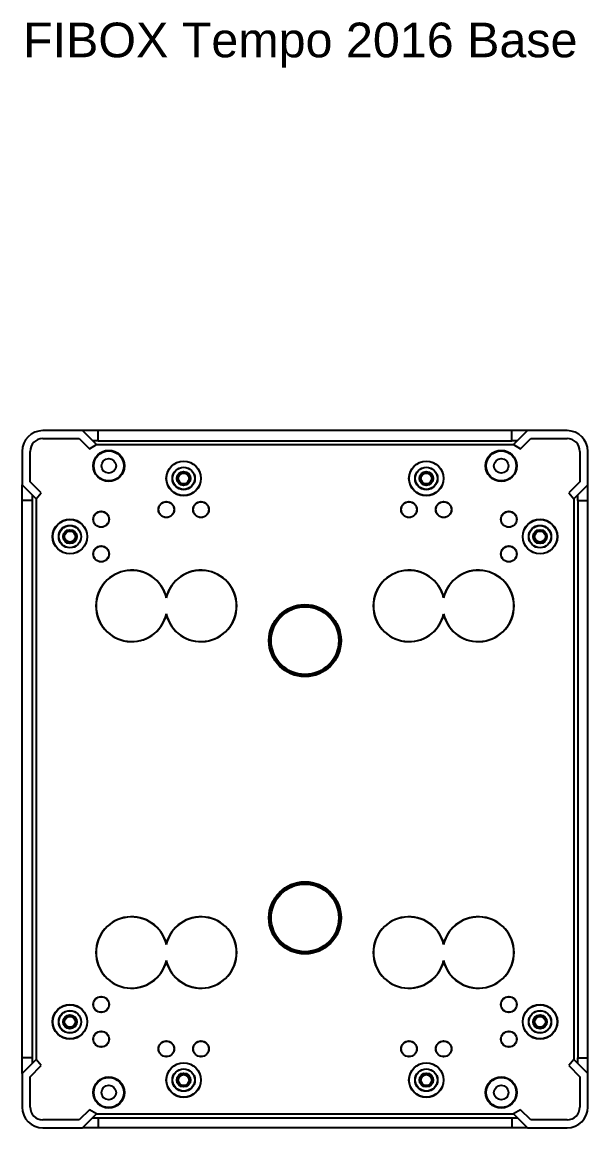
# Model space of a CAD drawing. Header units: millimetres. Extents: x 80 to 2579, y -119 to 749.
# Drawn here: x 1138.4 to 1301.6, y 420.8 to 739.8 of the extents above; entities that cross this region are included whole.
import ezdxf

# ---------------------------------------------------------------- set-up
doc = ezdxf.new("R2010")
doc.units = ezdxf.units.MM
doc.styles.get("Standard").update_dxf_attribs({"font": 'arial.ttf'})

msp = doc.modelspace()

# ---------------------------------------------------------------- linework, layer by layer
at = {"color": 7, "linetype": 'Continuous'}
for p, q in [((1155.83, 621.97), (1144.43, 621.97)), ((1144.43, 619.67), (1154.88, 619.67)), ((1154.88, 619.67), (1157.83, 616.72)), ((1159.85, 617.96), (1155.83, 621.97)), ((1160.33, 621.97), (1155.83, 621.97)), ((1160.33, 619.05), (1160.33, 621.97)), ((1279.73, 621.97), (1160.33, 621.97)), ((1160.33, 619.05), (1279.73, 619.05)), ((1279.73, 619.05), (1279.73, 621.97)), ((1284.23, 621.97), (1279.73, 621.97)), ((1284.23, 621.97), (1280.22, 617.96)), ((1282.24, 616.72), (1285.19, 619.67)), ((1295.63, 621.97), (1284.23, 621.97)), ((1285.19, 619.67), (1295.63, 619.67)), ((1138.43, 615.97), (1138.43, 606.27)), ((1140.73, 607.22), (1140.73, 615.97)), ((1157.83, 616.72), (1159.85, 617.96)), ((1159.85, 617.96), (1280.22, 617.96)), ((1280.22, 617.96), (1282.24, 616.72)), ((1299.33, 615.97), (1299.33, 607.22)), ((1301.63, 606.27), (1301.63, 615.97)), ((1138.43, 606.27), (1142.45, 602.26)), ((1138.43, 601.77), (1138.43, 606.27)), ((1143.95, 604.01), (1140.73, 607.22)), ((1299.33, 607.22), (1296.12, 604.01)), ((1297.62, 602.26), (1301.63, 606.27)), ((1301.63, 601.77), (1301.63, 606.27)), ((1142.45, 602.26), (1143.95, 604.01)), ((1296.12, 604.01), (1297.62, 602.26)), ((1141.35, 601.77), (1138.43, 601.77)), ((1138.43, 440.97), (1138.43, 601.77)), ((1141.35, 601.77), (1141.35, 440.97)), ((1142.45, 602.26), (1142.45, 440.48)), ((1297.62, 602.26), (1297.62, 440.48)), ((1298.72, 601.77), (1298.72, 440.97)), ((1298.72, 601.77), (1301.63, 601.77)), ((1301.63, 440.97), (1301.63, 601.77)), ((1180.03, 573.69), (1180.03, 573.88)), ((1260.03, 573.69), (1260.03, 573.88)), ((1180.03, 569.04), (1180.03, 568.86)), ((1260.03, 569.04), (1260.03, 568.86)), ((1180.03, 473.69), (1180.03, 473.88)), ((1260.03, 473.69), (1260.03, 473.88)), ((1180.03, 469.04), (1180.03, 468.86)), ((1260.03, 469.04), (1260.03, 468.86)), ((1141.35, 440.97), (1138.43, 440.97)), ((1138.43, 436.47), (1138.43, 440.97)), ((1142.45, 440.48), (1138.43, 436.47)), ((1143.95, 438.73), (1142.45, 440.48)), ((1297.62, 440.48), (1296.12, 438.73)), ((1301.63, 436.47), (1297.62, 440.48)), ((1298.72, 440.97), (1301.63, 440.97)), ((1301.63, 436.47), (1301.63, 440.97)), ((1140.73, 435.51), (1143.95, 438.73)), ((1296.12, 438.73), (1299.33, 435.51)), ((1138.43, 436.47), (1138.43, 426.77)), ((1140.73, 426.77), (1140.73, 435.51)), ((1299.33, 435.51), (1299.33, 426.77)), ((1301.63, 426.77), (1301.63, 436.47)), ((1157.83, 426.02), (1154.88, 423.07)), ((1155.83, 420.77), (1159.85, 424.78)), ((1159.85, 424.78), (1157.83, 426.02)), ((1159.85, 424.78), (1280.22, 424.78)), ((1282.24, 426.02), (1280.22, 424.78)), ((1280.22, 424.78), (1284.23, 420.77)), ((1285.19, 423.07), (1282.24, 426.02)), ((1154.88, 423.07), (1144.43, 423.07)), ((1160.33, 423.68), (1279.73, 423.68)), ((1160.33, 423.68), (1160.33, 420.77)), ((1279.73, 423.68), (1279.73, 420.77)), ((1295.63, 423.07), (1285.19, 423.07)), ((1144.43, 420.77), (1155.83, 420.77)), ((1160.33, 420.77), (1155.83, 420.77)), ((1279.73, 420.77), (1160.33, 420.77)), ((1284.23, 420.77), (1279.73, 420.77)), ((1284.23, 420.77), (1295.63, 420.77))]:
    msp.add_line(p, q, dxfattribs=at)
for centre, radius in [((1163.43, 611.77), 4.5), ((1163.43, 611.77), 4.34), ((1276.63, 611.77), 4.5), ((1276.63, 611.77), 4.34), ((1163.43, 611.77), 2.1), ((1185.03, 608.17), 5), ((1185.03, 608.17), 4.95), ((1255.03, 608.17), 5), ((1255.03, 608.17), 4.95), ((1276.63, 611.77), 2.1), ((1185.03, 608.17), 3.25), ((1185.03, 608.17), 3.2), ((1185.03, 608.17), 2), ((1185.03, 608.17), 1.98), ((1185.03, 608.17), 1.6), ((1185.03, 608.17), 1.56), ((1255.03, 608.17), 3.25), ((1255.03, 608.17), 3.2), ((1255.03, 608.17), 2), ((1255.03, 608.17), 1.98), ((1255.03, 608.17), 1.6), ((1255.03, 608.17), 1.56), ((1180.03, 599.17), 2.3), ((1180.03, 599.17), 2.25), ((1190.03, 599.17), 2.3), ((1190.03, 599.17), 2.25), ((1250.03, 599.17), 2.3), ((1250.03, 599.17), 2.25), ((1260.03, 599.17), 2.3), ((1260.03, 599.17), 2.25), ((1161.23, 596.37), 2.3), ((1161.23, 596.37), 2.25), ((1278.83, 596.37), 2.3), ((1278.83, 596.37), 2.25), ((1152.23, 591.37), 5), ((1152.23, 591.37), 4.95), ((1152.23, 591.37), 3.25), ((1152.23, 591.37), 3.2), ((1287.83, 591.37), 5), ((1287.83, 591.37), 4.95), ((1287.83, 591.37), 3.25), ((1287.83, 591.37), 3.2), ((1152.23, 591.37), 2), ((1152.23, 591.37), 1.98), ((1152.23, 591.37), 1.6), ((1152.23, 591.37), 1.56), ((1287.83, 591.37), 2), ((1287.83, 591.37), 1.98), ((1287.83, 591.37), 1.6), ((1287.83, 591.37), 1.56), ((1161.23, 586.37), 2.3), ((1161.23, 586.37), 2.25), ((1278.83, 586.37), 2.3), ((1278.83, 586.37), 2.25), ((1220.03, 561.37), 10.4), ((1220.03, 561.37), 10.36), ((1220.03, 561.37), 10.16), ((1220.03, 561.37), 9.76), ((1220.03, 481.37), 10.4), ((1220.03, 481.37), 10.36), ((1220.03, 481.37), 10.16), ((1220.03, 481.37), 9.76), ((1152.23, 451.37), 5), ((1152.23, 451.37), 4.95), ((1161.23, 456.37), 2.3), ((1161.23, 456.37), 2.25), ((1278.83, 456.37), 2.3), ((1278.83, 456.37), 2.25), ((1287.83, 451.37), 5), ((1287.83, 451.37), 4.95), ((1152.23, 451.37), 3.25), ((1152.23, 451.37), 3.2), ((1152.23, 451.37), 2), ((1152.23, 451.37), 1.98), ((1287.83, 451.37), 3.25), ((1287.83, 451.37), 3.2), ((1287.83, 451.37), 2), ((1287.83, 451.37), 1.98), ((1152.23, 451.37), 1.6), ((1152.23, 451.37), 1.56), ((1287.83, 451.37), 1.6), ((1287.83, 451.37), 1.56), ((1161.23, 446.37), 2.3), ((1161.23, 446.37), 2.25), ((1278.83, 446.37), 2.3), ((1278.83, 446.37), 2.25), ((1180.03, 443.57), 2.3), ((1180.03, 443.57), 2.25), ((1190.03, 443.57), 2.3), ((1190.03, 443.57), 2.25), ((1250.03, 443.57), 2.3), ((1250.03, 443.57), 2.25), ((1260.03, 443.57), 2.3), ((1260.03, 443.57), 2.25), ((1185.03, 434.57), 5), ((1185.03, 434.57), 4.95), ((1185.03, 434.57), 3.25), ((1185.03, 434.57), 3.2), ((1255.03, 434.57), 5), ((1255.03, 434.57), 4.95), ((1255.03, 434.57), 3.25), ((1255.03, 434.57), 3.2), ((1163.43, 430.97), 4.5), ((1163.43, 430.97), 4.34), ((1185.03, 434.57), 2), ((1185.03, 434.57), 1.98), ((1185.03, 434.57), 1.6), ((1185.03, 434.57), 1.56), ((1255.03, 434.57), 2), ((1255.03, 434.57), 1.98), ((1255.03, 434.57), 1.6), ((1255.03, 434.57), 1.56), ((1276.63, 430.97), 4.5), ((1276.63, 430.97), 4.34), ((1163.43, 430.97), 2.1), ((1276.63, 430.97), 2.1)]:
    msp.add_circle(centre, radius, dxfattribs=at)
for centre, radius, start, end in [((1144.43, 615.97), 6, 90, 180), ((1144.43, 615.97), 3.7, 90, 180), ((1295.63, 615.97), 6, 0, 90), ((1295.63, 615.97), 3.7, 0, 90), ((1170.03, 571.37), 10.31, 14.0826, 345.9174), ((1170.03, 571.37), 10.27, 13.0765, 346.9235), ((1190.03, 571.37), 10.31, 194.0826, 165.9174), ((1190.03, 571.37), 10.27, 193.0765, 166.9235), ((1250.03, 571.37), 10.31, 14.0826, 345.9174), ((1250.03, 571.37), 10.27, 13.0765, 346.9235), ((1270.03, 571.37), 10.31, 194.0826, 165.9174), ((1270.03, 571.37), 10.27, 193.0765, 166.9235), ((1170.03, 471.37), 10.31, 14.0826, 345.9174), ((1170.03, 471.37), 10.27, 13.0765, 346.9235), ((1190.03, 471.37), 10.31, 194.0826, 165.9174), ((1190.03, 471.37), 10.27, 193.0765, 166.9235), ((1250.03, 471.37), 10.31, 14.0826, 345.9174), ((1250.03, 471.37), 10.27, 13.0765, 346.9235), ((1270.03, 471.37), 10.31, 194.0826, 165.9174), ((1270.03, 471.37), 10.27, 193.0765, 166.9235), ((1144.43, 426.77), 6, 180, 270), ((1144.43, 426.77), 3.7, 180, 270), ((1295.63, 426.77), 6, 270, 0), ((1295.63, 426.77), 3.7, 270, 0)]:
    msp.add_arc(centre, radius, start, end, dxfattribs=at)
for centre, major_axis, start_param, end_param in [((1160.33, 619.02), (1.56, 0), 1.570796, 3.159049), ((1279.73, 619.02), (1.56, 0), 6.265729, 7.853982), ((1141.38, 601.77), (0, 1.56), 6.265729, 7.853982), ((1298.69, 601.77), (0, 1.56), 4.712389, 6.300641), ((1141.38, 440.97), (0, 1.56), 1.570796, 3.159049), ((1298.69, 440.97), (0, 1.56), 3.124137, 4.712389), ((1160.33, 423.71), (1.56, 0), 3.124137, 4.712389), ((1279.73, 423.71), (1.56, 0), 4.712389, 6.300641)]:
    msp.add_ellipse(centre, major_axis=major_axis, ratio=0.017458, start_param=start_param, end_param=end_param, dxfattribs=at)

# ---------------------------------------------------------------- texts
msp.add_text('FIBOX Tempo 2016 Base', height=10).set_placement((1138.7, 729.68))

doc.saveas('drawing.dxf')
